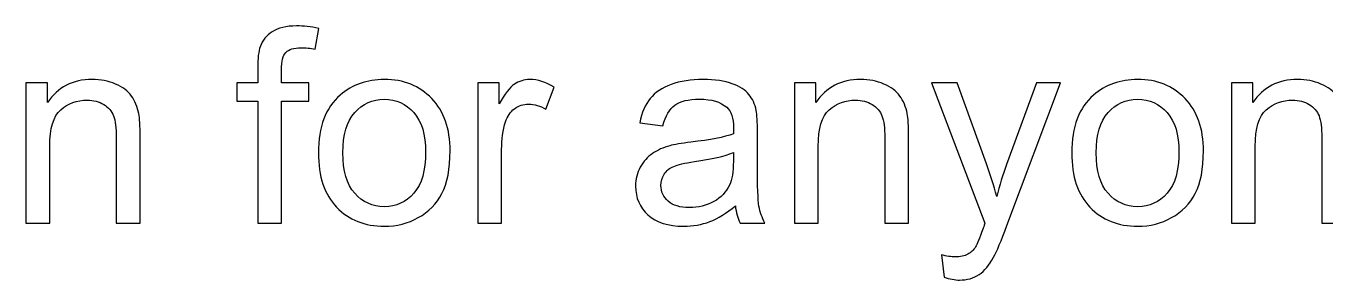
# Model space of a CAD drawing. Header units: centimetres. Extents: x -24.8 to 34.2, y -10 to 25.5.
# Drawn here: x 2.735 to 6.793, y 2.921 to 3.716 of the extents above; entities that cross this region are included whole.
import ezdxf

# ---------------------------------------------------------------- set-up
doc = ezdxf.new("R2010")
doc.units = ezdxf.units.CM
doc.header["$MEASUREMENT"] = 0
doc.layers.add('Layer 1', color=7, linetype='Continuous')

msp = doc.modelspace()

# ---------------------------------------------------------------- linework, layer by layer
at = {"layer": 'Layer 1', "color": 250}
for points, knots in [([(3.45878, 3.09947), (3.45878, 3.09947), (3.45878, 3.48061), (3.45878, 3.48061), (3.45878, 3.48061), (3.45878, 3.48061), (3.39316, 3.48061), (3.39316, 3.48061), (3.39316, 3.48061), (3.39316, 3.48061), (3.39316, 3.53846), (3.39316, 3.53846), (3.39316, 3.53846), (3.39316, 3.53846), (3.45878, 3.53846), (3.45878, 3.53846), (3.45878, 3.53846), (3.45878, 3.53846), (3.45878, 3.58517), (3.45878, 3.58517), (3.45878, 3.58517), (3.45878, 3.61466), (3.46146, 3.63668), (3.46668, 3.65093), (3.46668, 3.65093), (3.47388, 3.67026), (3.48644, 3.68592), (3.5045, 3.69792), (3.5045, 3.69792), (3.52256, 3.70991), (3.54782, 3.71584), (3.58042, 3.71584), (3.58042, 3.71584), (3.6013, 3.71584), (3.62444, 3.71344), (3.64984, 3.70836), (3.64984, 3.70836), (3.64984, 3.70836), (3.63869, 3.64345), (3.63869, 3.64345), (3.63869, 3.64345), (3.62331, 3.64627), (3.60864, 3.64768), (3.59481, 3.64768), (3.59481, 3.64768), (3.57223, 3.64768), (3.55629, 3.64288), (3.54697, 3.63315), (3.54697, 3.63315), (3.53752, 3.62355), (3.53286, 3.60549), (3.53286, 3.57896), (3.53286, 3.57896), (3.53286, 3.57896), (3.53286, 3.53846), (3.53286, 3.53846), (3.53286, 3.53846), (3.53286, 3.53846), (3.61837, 3.53846), (3.61837, 3.53846), (3.61837, 3.53846), (3.61837, 3.53846), (3.61837, 3.48061), (3.61837, 3.48061), (3.61837, 3.48061), (3.61837, 3.48061), (3.53286, 3.48061), (3.53286, 3.48061), (3.53286, 3.48061), (3.53286, 3.48061), (3.53286, 3.09947), (3.53286, 3.09947), (3.53286, 3.09947), (3.53286, 3.09947), (3.45878, 3.09947), (3.45878, 3.09947)], [0, 0, 0, 0, 0.0526316, 0.0526316, 0.0526316, 0.0526316, 0.1052632, 0.1052632, 0.1052632, 0.1052632, 0.1578947, 0.1578947, 0.1578947, 0.1578947, 0.2105263, 0.2105263, 0.2105263, 0.2105263, 0.2631579, 0.2631579, 0.2631579, 0.2631579, 0.3157895, 0.3157895, 0.3157895, 0.3157895, 0.3684211, 0.3684211, 0.3684211, 0.3684211, 0.4210526, 0.4210526, 0.4210526, 0.4210526, 0.4736842, 0.4736842, 0.4736842, 0.4736842, 0.5263158, 0.5263158, 0.5263158, 0.5263158, 0.5789474, 0.5789474, 0.5789474, 0.5789474, 0.6315789, 0.6315789, 0.6315789, 0.6315789, 0.6842105, 0.6842105, 0.6842105, 0.6842105, 0.7368421, 0.7368421, 0.7368421, 0.7368421, 0.7894737, 0.7894737, 0.7894737, 0.7894737, 0.8421053, 0.8421053, 0.8421053, 0.8421053, 0.8947368, 0.8947368, 0.8947368, 0.8947368, 0.9473684, 0.9473684, 0.9473684, 0.9473684, 1, 1, 1, 1]), ([(2.73503, 3.09947), (2.73503, 3.09947), (2.73503, 3.53846), (2.73503, 3.53846), (2.73503, 3.53846), (2.73503, 3.53846), (2.80192, 3.53846), (2.80192, 3.53846), (2.80192, 3.53846), (2.80192, 3.53846), (2.80192, 3.47609), (2.80192, 3.47609), (2.80192, 3.47609), (2.83423, 3.52435), (2.8808, 3.54848), (2.94161, 3.54848), (2.94161, 3.54848), (2.96814, 3.54848), (2.99241, 3.54368), (3.01457, 3.53423), (3.01457, 3.53423), (3.03686, 3.52463), (3.05337, 3.51222), (3.06438, 3.49669), (3.06438, 3.49669), (3.07553, 3.48131), (3.08315, 3.46297), (3.08766, 3.4418), (3.08766, 3.4418), (3.09034, 3.42797), (3.09176, 3.40384), (3.09176, 3.36941), (3.09176, 3.36941), (3.09176, 3.36941), (3.09176, 3.09947), (3.09176, 3.09947), (3.09176, 3.09947), (3.09176, 3.09947), (3.01725, 3.09947), (3.01725, 3.09947), (3.01725, 3.09947), (3.01725, 3.09947), (3.01725, 3.36659), (3.01725, 3.36659), (3.01725, 3.36659), (3.01725, 3.39679), (3.01443, 3.41951), (3.00864, 3.43461), (3.00864, 3.43461), (3.00286, 3.44956), (2.99256, 3.46156), (2.97788, 3.47045), (2.97788, 3.47045), (2.96306, 3.47948), (2.94585, 3.48399), (2.92595, 3.48399), (2.92595, 3.48399), (2.8942, 3.48399), (2.86697, 3.47383), (2.84383, 3.4538), (2.84383, 3.4538), (2.82082, 3.43362), (2.80939, 3.39552), (2.80939, 3.33922), (2.80939, 3.33922), (2.80939, 3.33922), (2.80939, 3.09947), (2.80939, 3.09947), (2.80939, 3.09947), (2.80939, 3.09947), (2.73503, 3.09947), (2.73503, 3.09947)], [0, 0, 0, 0, 0.0555556, 0.0555556, 0.0555556, 0.0555556, 0.1111111, 0.1111111, 0.1111111, 0.1111111, 0.1666667, 0.1666667, 0.1666667, 0.1666667, 0.2222222, 0.2222222, 0.2222222, 0.2222222, 0.2777778, 0.2777778, 0.2777778, 0.2777778, 0.3333333, 0.3333333, 0.3333333, 0.3333333, 0.3888889, 0.3888889, 0.3888889, 0.3888889, 0.4444444, 0.4444444, 0.4444444, 0.4444444, 0.5, 0.5, 0.5, 0.5, 0.5555556, 0.5555556, 0.5555556, 0.5555556, 0.6111111, 0.6111111, 0.6111111, 0.6111111, 0.6666667, 0.6666667, 0.6666667, 0.6666667, 0.7222222, 0.7222222, 0.7222222, 0.7222222, 0.7777778, 0.7777778, 0.7777778, 0.7777778, 0.8333333, 0.8333333, 0.8333333, 0.8333333, 0.8888889, 0.8888889, 0.8888889, 0.8888889, 0.9444444, 0.9444444, 0.9444444, 0.9444444, 1, 1, 1, 1]), ([(3.64857, 3.31904), (3.64857, 3.40032), (3.67115, 3.46057), (3.71644, 3.49966), (3.71644, 3.49966), (3.75412, 3.53211), (3.80012, 3.54848), (3.85445, 3.54848), (3.85445, 3.54848), (3.91485, 3.54848), (3.96423, 3.52873), (4.00247, 3.48907), (4.00247, 3.48907), (4.04086, 3.44956), (4.05991, 3.39495), (4.05991, 3.32525), (4.05991, 3.32525), (4.05991, 3.26866), (4.05144, 3.22421), (4.03451, 3.1919), (4.03451, 3.1919), (4.01757, 3.15944), (3.99288, 3.13432), (3.96057, 3.1164), (3.96057, 3.1164), (3.92811, 3.09848), (3.89283, 3.08959), (3.85445, 3.08959), (3.85445, 3.08959), (3.79307, 3.08959), (3.7434, 3.10921), (3.70544, 3.14872), (3.70544, 3.14872), (3.66748, 3.18809), (3.64857, 3.24481), (3.64857, 3.31904)], [0, 0, 0, 0, 0.1111111, 0.1111111, 0.1111111, 0.1111111, 0.2222222, 0.2222222, 0.2222222, 0.2222222, 0.3333333, 0.3333333, 0.3333333, 0.3333333, 0.4444444, 0.4444444, 0.4444444, 0.4444444, 0.5555556, 0.5555556, 0.5555556, 0.5555556, 0.6666667, 0.6666667, 0.6666667, 0.6666667, 0.7777778, 0.7777778, 0.7777778, 0.7777778, 0.8888889, 0.8888889, 0.8888889, 0.8888889, 1, 1, 1, 1]), ([(4.1464, 3.09947), (4.1464, 3.09947), (4.1464, 3.53846), (4.1464, 3.53846), (4.1464, 3.53846), (4.1464, 3.53846), (4.21329, 3.53846), (4.21329, 3.53846), (4.21329, 3.53846), (4.21329, 3.53846), (4.21329, 3.472), (4.21329, 3.472), (4.21329, 3.472), (4.23036, 3.50304), (4.24617, 3.52365), (4.2607, 3.53352), (4.2607, 3.53352), (4.2751, 3.5434), (4.29104, 3.54848), (4.3084, 3.54848), (4.3084, 3.54848), (4.33351, 3.54848), (4.35891, 3.54044), (4.38488, 3.52449), (4.38488, 3.52449), (4.38488, 3.52449), (4.3592, 3.45535), (4.3592, 3.45535), (4.3592, 3.45535), (4.34113, 3.46621), (4.32293, 3.47158), (4.30473, 3.47158), (4.30473, 3.47158), (4.28836, 3.47158), (4.27383, 3.46664), (4.26084, 3.4569), (4.26084, 3.4569), (4.24786, 3.44702), (4.23869, 3.43348), (4.23319, 3.41612), (4.23319, 3.41612), (4.22486, 3.38973), (4.22077, 3.36081), (4.22077, 3.32934), (4.22077, 3.32934), (4.22077, 3.32934), (4.22077, 3.09947), (4.22077, 3.09947), (4.22077, 3.09947), (4.22077, 3.09947), (4.1464, 3.09947), (4.1464, 3.09947)], [0, 0, 0, 0, 0.0769231, 0.0769231, 0.0769231, 0.0769231, 0.1538462, 0.1538462, 0.1538462, 0.1538462, 0.2307692, 0.2307692, 0.2307692, 0.2307692, 0.3076923, 0.3076923, 0.3076923, 0.3076923, 0.3846154, 0.3846154, 0.3846154, 0.3846154, 0.4615385, 0.4615385, 0.4615385, 0.4615385, 0.5384615, 0.5384615, 0.5384615, 0.5384615, 0.6153846, 0.6153846, 0.6153846, 0.6153846, 0.6923077, 0.6923077, 0.6923077, 0.6923077, 0.7692308, 0.7692308, 0.7692308, 0.7692308, 0.8461538, 0.8461538, 0.8461538, 0.8461538, 0.9230769, 0.9230769, 0.9230769, 0.9230769, 1, 1, 1, 1]), ([(4.95087, 3.15366), (4.92322, 3.13023), (4.89669, 3.11372), (4.87129, 3.10399), (4.87129, 3.10399), (4.84575, 3.09439), (4.81837, 3.08959), (4.78916, 3.08959), (4.78916, 3.08959), (4.7409, 3.08959), (4.70393, 3.1013), (4.67797, 3.12487), (4.67797, 3.12487), (4.65214, 3.14844), (4.63916, 3.17863), (4.63916, 3.21518), (4.63916, 3.21518), (4.63916, 3.23677), (4.64396, 3.25638), (4.65384, 3.27416), (4.65384, 3.27416), (4.66357, 3.29194), (4.67641, 3.3062), (4.69222, 3.31692), (4.69222, 3.31692), (4.70816, 3.32764), (4.72594, 3.33583), (4.74584, 3.34133), (4.74584, 3.34133), (4.76037, 3.34514), (4.78239, 3.34895), (4.81188, 3.35248), (4.81188, 3.35248), (4.87199, 3.35968), (4.9163, 3.36814), (4.94466, 3.37816), (4.94466, 3.37816), (4.94495, 3.38832), (4.94509, 3.39481), (4.94509, 3.39749), (4.94509, 3.39749), (4.94509, 3.42783), (4.93803, 3.44928), (4.92392, 3.46156), (4.92392, 3.46156), (4.90501, 3.47849), (4.87665, 3.48682), (4.83925, 3.48682), (4.83925, 3.48682), (4.80426, 3.48682), (4.77844, 3.48075), (4.76164, 3.46847), (4.76164, 3.46847), (4.74499, 3.4562), (4.73272, 3.43447), (4.72467, 3.40328), (4.72467, 3.40328), (4.72467, 3.40328), (4.652, 3.4133), (4.652, 3.4133), (4.652, 3.4133), (4.65863, 3.44434), (4.6695, 3.4696), (4.6846, 3.48865), (4.6846, 3.48865), (4.6997, 3.50784), (4.72171, 3.52266), (4.75036, 3.53296), (4.75036, 3.53296), (4.779, 3.54326), (4.81216, 3.54848), (4.84998, 3.54848), (4.84998, 3.54848), (4.88751, 3.54848), (4.91785, 3.54397), (4.94128, 3.53522), (4.94128, 3.53522), (4.9647, 3.52633), (4.98192, 3.51532), (4.99306, 3.50192), (4.99306, 3.50192), (5.00407, 3.48851), (5.01169, 3.47172), (5.01621, 3.45126), (5.01621, 3.45126), (5.01861, 3.43856), (5.01988, 3.4157), (5.01988, 3.38268), (5.01988, 3.38268), (5.01988, 3.38268), (5.01988, 3.28348), (5.01988, 3.28348), (5.01988, 3.28348), (5.01988, 3.21419), (5.02143, 3.17045), (5.02467, 3.15225), (5.02467, 3.15225), (5.02778, 3.1339), (5.03413, 3.11626), (5.04344, 3.09947), (5.04344, 3.09947), (5.04344, 3.09947), (4.96569, 3.09947), (4.96569, 3.09947), (4.96569, 3.09947), (4.95807, 3.11485), (4.95299, 3.13291), (4.95087, 3.15366)], [0, 0, 0, 0, 0.037037, 0.037037, 0.037037, 0.037037, 0.0740741, 0.0740741, 0.0740741, 0.0740741, 0.1111111, 0.1111111, 0.1111111, 0.1111111, 0.1481481, 0.1481481, 0.1481481, 0.1481481, 0.1851852, 0.1851852, 0.1851852, 0.1851852, 0.2222222, 0.2222222, 0.2222222, 0.2222222, 0.2592593, 0.2592593, 0.2592593, 0.2592593, 0.2962963, 0.2962963, 0.2962963, 0.2962963, 0.3333333, 0.3333333, 0.3333333, 0.3333333, 0.3703704, 0.3703704, 0.3703704, 0.3703704, 0.4074074, 0.4074074, 0.4074074, 0.4074074, 0.4444444, 0.4444444, 0.4444444, 0.4444444, 0.4814815, 0.4814815, 0.4814815, 0.4814815, 0.5185185, 0.5185185, 0.5185185, 0.5185185, 0.5555556, 0.5555556, 0.5555556, 0.5555556, 0.5925926, 0.5925926, 0.5925926, 0.5925926, 0.6296296, 0.6296296, 0.6296296, 0.6296296, 0.6666667, 0.6666667, 0.6666667, 0.6666667, 0.7037037, 0.7037037, 0.7037037, 0.7037037, 0.7407407, 0.7407407, 0.7407407, 0.7407407, 0.7777778, 0.7777778, 0.7777778, 0.7777778, 0.8148148, 0.8148148, 0.8148148, 0.8148148, 0.8518519, 0.8518519, 0.8518519, 0.8518519, 0.8888889, 0.8888889, 0.8888889, 0.8888889, 0.9259259, 0.9259259, 0.9259259, 0.9259259, 0.962963, 0.962963, 0.962963, 0.962963, 1, 1, 1, 1]), ([(5.1353, 3.09947), (5.1353, 3.09947), (5.1353, 3.53846), (5.1353, 3.53846), (5.1353, 3.53846), (5.1353, 3.53846), (5.20219, 3.53846), (5.20219, 3.53846), (5.20219, 3.53846), (5.20219, 3.53846), (5.20219, 3.47609), (5.20219, 3.47609), (5.20219, 3.47609), (5.2345, 3.52435), (5.28107, 3.54848), (5.34188, 3.54848), (5.34188, 3.54848), (5.36841, 3.54848), (5.39268, 3.54368), (5.41484, 3.53423), (5.41484, 3.53423), (5.43713, 3.52463), (5.45364, 3.51222), (5.46465, 3.49669), (5.46465, 3.49669), (5.4758, 3.48131), (5.48342, 3.46297), (5.48793, 3.4418), (5.48793, 3.4418), (5.49061, 3.42797), (5.49203, 3.40384), (5.49203, 3.36941), (5.49203, 3.36941), (5.49203, 3.36941), (5.49203, 3.09947), (5.49203, 3.09947), (5.49203, 3.09947), (5.49203, 3.09947), (5.41752, 3.09947), (5.41752, 3.09947), (5.41752, 3.09947), (5.41752, 3.09947), (5.41752, 3.36659), (5.41752, 3.36659), (5.41752, 3.36659), (5.41752, 3.39679), (5.4147, 3.41951), (5.40891, 3.43461), (5.40891, 3.43461), (5.40313, 3.44956), (5.39283, 3.46156), (5.37815, 3.47045), (5.37815, 3.47045), (5.36333, 3.47948), (5.34612, 3.48399), (5.32622, 3.48399), (5.32622, 3.48399), (5.29447, 3.48399), (5.26724, 3.47383), (5.2441, 3.4538), (5.2441, 3.4538), (5.22109, 3.43362), (5.20966, 3.39552), (5.20966, 3.33922), (5.20966, 3.33922), (5.20966, 3.33922), (5.20966, 3.09947), (5.20966, 3.09947), (5.20966, 3.09947), (5.20966, 3.09947), (5.1353, 3.09947), (5.1353, 3.09947)], [0, 0, 0, 0, 0.0555556, 0.0555556, 0.0555556, 0.0555556, 0.1111111, 0.1111111, 0.1111111, 0.1111111, 0.1666667, 0.1666667, 0.1666667, 0.1666667, 0.2222222, 0.2222222, 0.2222222, 0.2222222, 0.2777778, 0.2777778, 0.2777778, 0.2777778, 0.3333333, 0.3333333, 0.3333333, 0.3333333, 0.3888889, 0.3888889, 0.3888889, 0.3888889, 0.4444444, 0.4444444, 0.4444444, 0.4444444, 0.5, 0.5, 0.5, 0.5, 0.5555556, 0.5555556, 0.5555556, 0.5555556, 0.6111111, 0.6111111, 0.6111111, 0.6111111, 0.6666667, 0.6666667, 0.6666667, 0.6666667, 0.7222222, 0.7222222, 0.7222222, 0.7222222, 0.7777778, 0.7777778, 0.7777778, 0.7777778, 0.8333333, 0.8333333, 0.8333333, 0.8333333, 0.8888889, 0.8888889, 0.8888889, 0.8888889, 0.9444444, 0.9444444, 0.9444444, 0.9444444, 1, 1, 1, 1]), ([(5.60279, 2.93042), (5.60279, 2.93042), (5.59447, 3.00027), (5.59447, 3.00027), (5.59447, 3.00027), (5.61084, 2.9959), (5.62495, 2.99364), (5.63708, 2.99364), (5.63708, 2.99364), (5.65359, 2.99364), (5.66686, 2.99646), (5.67673, 3.00196), (5.67673, 3.00196), (5.68675, 3.00747), (5.6948, 3.01509), (5.70115, 3.02511), (5.70115, 3.02511), (5.70594, 3.03244), (5.71342, 3.05093), (5.72387, 3.08042), (5.72387, 3.08042), (5.72528, 3.08465), (5.72753, 3.09058), (5.7305, 3.09862), (5.7305, 3.09862), (5.7305, 3.09862), (5.56399, 3.53846), (5.56399, 3.53846), (5.56399, 3.53846), (5.56399, 3.53846), (5.64414, 3.53846), (5.64414, 3.53846), (5.64414, 3.53846), (5.64414, 3.53846), (5.73558, 3.28432), (5.73558, 3.28432), (5.73558, 3.28432), (5.74729, 3.25201), (5.75801, 3.21814), (5.76733, 3.18258), (5.76733, 3.18258), (5.77593, 3.21673), (5.78609, 3.25003), (5.79795, 3.28263), (5.79795, 3.28263), (5.79795, 3.28263), (5.89179, 3.53846), (5.89179, 3.53846), (5.89179, 3.53846), (5.89179, 3.53846), (5.96615, 3.53846), (5.96615, 3.53846), (5.96615, 3.53846), (5.96615, 3.53846), (5.79922, 3.09199), (5.79922, 3.09199), (5.79922, 3.09199), (5.7813, 3.04373), (5.76733, 3.01057), (5.75745, 2.99237), (5.75745, 2.99237), (5.74419, 2.96781), (5.72909, 2.94989), (5.71201, 2.93846), (5.71201, 2.93846), (5.6948, 2.92703), (5.67448, 2.92125), (5.65077, 2.92125), (5.65077, 2.92125), (5.63638, 2.92125), (5.62043, 2.92435), (5.60279, 2.93042)], [0, 0, 0, 0, 0.0555556, 0.0555556, 0.0555556, 0.0555556, 0.1111111, 0.1111111, 0.1111111, 0.1111111, 0.1666667, 0.1666667, 0.1666667, 0.1666667, 0.2222222, 0.2222222, 0.2222222, 0.2222222, 0.2777778, 0.2777778, 0.2777778, 0.2777778, 0.3333333, 0.3333333, 0.3333333, 0.3333333, 0.3888889, 0.3888889, 0.3888889, 0.3888889, 0.4444444, 0.4444444, 0.4444444, 0.4444444, 0.5, 0.5, 0.5, 0.5, 0.5555556, 0.5555556, 0.5555556, 0.5555556, 0.6111111, 0.6111111, 0.6111111, 0.6111111, 0.6666667, 0.6666667, 0.6666667, 0.6666667, 0.7222222, 0.7222222, 0.7222222, 0.7222222, 0.7777778, 0.7777778, 0.7777778, 0.7777778, 0.8333333, 0.8333333, 0.8333333, 0.8333333, 0.8888889, 0.8888889, 0.8888889, 0.8888889, 0.9444444, 0.9444444, 0.9444444, 0.9444444, 1, 1, 1, 1]), ([(6.00171, 3.31904), (6.00171, 3.40032), (6.02429, 3.46057), (6.06958, 3.49966), (6.06958, 3.49966), (6.10726, 3.53211), (6.15326, 3.54848), (6.20759, 3.54848), (6.20759, 3.54848), (6.26799, 3.54848), (6.31737, 3.52873), (6.35561, 3.48907), (6.35561, 3.48907), (6.394, 3.44956), (6.41305, 3.39495), (6.41305, 3.32525), (6.41305, 3.32525), (6.41305, 3.26866), (6.40458, 3.22421), (6.38765, 3.1919), (6.38765, 3.1919), (6.37071, 3.15944), (6.34602, 3.13432), (6.31371, 3.1164), (6.31371, 3.1164), (6.28125, 3.09848), (6.24597, 3.08959), (6.20759, 3.08959), (6.20759, 3.08959), (6.14621, 3.08959), (6.09654, 3.10921), (6.05858, 3.14872), (6.05858, 3.14872), (6.02062, 3.18809), (6.00171, 3.24481), (6.00171, 3.31904)], [0, 0, 0, 0, 0.1111111, 0.1111111, 0.1111111, 0.1111111, 0.2222222, 0.2222222, 0.2222222, 0.2222222, 0.3333333, 0.3333333, 0.3333333, 0.3333333, 0.4444444, 0.4444444, 0.4444444, 0.4444444, 0.5555556, 0.5555556, 0.5555556, 0.5555556, 0.6666667, 0.6666667, 0.6666667, 0.6666667, 0.7777778, 0.7777778, 0.7777778, 0.7777778, 0.8888889, 0.8888889, 0.8888889, 0.8888889, 1, 1, 1, 1]), ([(6.50039, 3.09947), (6.50039, 3.09947), (6.50039, 3.53846), (6.50039, 3.53846), (6.50039, 3.53846), (6.50039, 3.53846), (6.56728, 3.53846), (6.56728, 3.53846), (6.56728, 3.53846), (6.56728, 3.53846), (6.56728, 3.47609), (6.56728, 3.47609), (6.56728, 3.47609), (6.59959, 3.52435), (6.64616, 3.54848), (6.70697, 3.54848), (6.70697, 3.54848), (6.7335, 3.54848), (6.75777, 3.54368), (6.77993, 3.53423), (6.77993, 3.53423), (6.80222, 3.52463), (6.81873, 3.51222), (6.82974, 3.49669), (6.82974, 3.49669), (6.84089, 3.48131), (6.84851, 3.46297), (6.85302, 3.4418), (6.85302, 3.4418), (6.8557, 3.42797), (6.85712, 3.40384), (6.85712, 3.36941), (6.85712, 3.36941), (6.85712, 3.36941), (6.85712, 3.09947), (6.85712, 3.09947), (6.85712, 3.09947), (6.85712, 3.09947), (6.78261, 3.09947), (6.78261, 3.09947), (6.78261, 3.09947), (6.78261, 3.09947), (6.78261, 3.36659), (6.78261, 3.36659), (6.78261, 3.36659), (6.78261, 3.39679), (6.77979, 3.41951), (6.774, 3.43461), (6.774, 3.43461), (6.76822, 3.44956), (6.75792, 3.46156), (6.74324, 3.47045), (6.74324, 3.47045), (6.72842, 3.47948), (6.71121, 3.48399), (6.69131, 3.48399), (6.69131, 3.48399), (6.65956, 3.48399), (6.63233, 3.47383), (6.60919, 3.4538), (6.60919, 3.4538), (6.58618, 3.43362), (6.57475, 3.39552), (6.57475, 3.33922), (6.57475, 3.33922), (6.57475, 3.33922), (6.57475, 3.09947), (6.57475, 3.09947), (6.57475, 3.09947), (6.57475, 3.09947), (6.50039, 3.09947), (6.50039, 3.09947)], [0, 0, 0, 0, 0.0555556, 0.0555556, 0.0555556, 0.0555556, 0.1111111, 0.1111111, 0.1111111, 0.1111111, 0.1666667, 0.1666667, 0.1666667, 0.1666667, 0.2222222, 0.2222222, 0.2222222, 0.2222222, 0.2777778, 0.2777778, 0.2777778, 0.2777778, 0.3333333, 0.3333333, 0.3333333, 0.3333333, 0.3888889, 0.3888889, 0.3888889, 0.3888889, 0.4444444, 0.4444444, 0.4444444, 0.4444444, 0.5, 0.5, 0.5, 0.5, 0.5555556, 0.5555556, 0.5555556, 0.5555556, 0.6111111, 0.6111111, 0.6111111, 0.6111111, 0.6666667, 0.6666667, 0.6666667, 0.6666667, 0.7222222, 0.7222222, 0.7222222, 0.7222222, 0.7777778, 0.7777778, 0.7777778, 0.7777778, 0.8333333, 0.8333333, 0.8333333, 0.8333333, 0.8888889, 0.8888889, 0.8888889, 0.8888889, 0.9444444, 0.9444444, 0.9444444, 0.9444444, 1, 1, 1, 1]), ([(3.72505, 3.31904), (3.72505, 3.26273), (3.73733, 3.22068), (3.76188, 3.19274), (3.76188, 3.19274), (3.78644, 3.16466), (3.81734, 3.15069), (3.85445, 3.15069), (3.85445, 3.15069), (3.89142, 3.15069), (3.92218, 3.1648), (3.94674, 3.19288), (3.94674, 3.19288), (3.97115, 3.22097), (3.98342, 3.26386), (3.98342, 3.32144), (3.98342, 3.32144), (3.98342, 3.37576), (3.97115, 3.41697), (3.94645, 3.44491), (3.94645, 3.44491), (3.92176, 3.47285), (3.89114, 3.48682), (3.85445, 3.48682), (3.85445, 3.48682), (3.81734, 3.48682), (3.78644, 3.47285), (3.76188, 3.44505), (3.76188, 3.44505), (3.73733, 3.41725), (3.72505, 3.3752), (3.72505, 3.31904)], [0, 0, 0, 0, 0.125, 0.125, 0.125, 0.125, 0.25, 0.25, 0.25, 0.25, 0.375, 0.375, 0.375, 0.375, 0.5, 0.5, 0.5, 0.5, 0.625, 0.625, 0.625, 0.625, 0.75, 0.75, 0.75, 0.75, 0.875, 0.875, 0.875, 0.875, 1, 1, 1, 1]), ([(6.07819, 3.31904), (6.07819, 3.26273), (6.09047, 3.22068), (6.11502, 3.19274), (6.11502, 3.19274), (6.13958, 3.16466), (6.17048, 3.15069), (6.20759, 3.15069), (6.20759, 3.15069), (6.24456, 3.15069), (6.27532, 3.1648), (6.29988, 3.19288), (6.29988, 3.19288), (6.32429, 3.22097), (6.33656, 3.26386), (6.33656, 3.32144), (6.33656, 3.32144), (6.33656, 3.37576), (6.32429, 3.41697), (6.29959, 3.44491), (6.29959, 3.44491), (6.2749, 3.47285), (6.24428, 3.48682), (6.20759, 3.48682), (6.20759, 3.48682), (6.17048, 3.48682), (6.13958, 3.47285), (6.11502, 3.44505), (6.11502, 3.44505), (6.09047, 3.41725), (6.07819, 3.3752), (6.07819, 3.31904)], [0, 0, 0, 0, 0.125, 0.125, 0.125, 0.125, 0.25, 0.25, 0.25, 0.25, 0.375, 0.375, 0.375, 0.375, 0.5, 0.5, 0.5, 0.5, 0.625, 0.625, 0.625, 0.625, 0.75, 0.75, 0.75, 0.75, 0.875, 0.875, 0.875, 0.875, 1, 1, 1, 1]), ([(4.94466, 3.31988), (4.91757, 3.30874), (4.87707, 3.29942), (4.82317, 3.29166), (4.82317, 3.29166), (4.79255, 3.28729), (4.77082, 3.28235), (4.75826, 3.27685), (4.75826, 3.27685), (4.74556, 3.27134), (4.73568, 3.2633), (4.72891, 3.25257), (4.72891, 3.25257), (4.72199, 3.24199), (4.71846, 3.23028), (4.71846, 3.2173), (4.71846, 3.2173), (4.71846, 3.1974), (4.72608, 3.18089), (4.74104, 3.16763), (4.74104, 3.16763), (4.756, 3.1545), (4.77801, 3.14787), (4.80694, 3.14787), (4.80694, 3.14787), (4.83559, 3.14787), (4.86113, 3.15408), (4.88342, 3.16664), (4.88342, 3.16664), (4.90572, 3.1792), (4.92223, 3.19641), (4.93267, 3.21814), (4.93267, 3.21814), (4.94071, 3.23494), (4.94466, 3.25977), (4.94466, 3.29251), (4.94466, 3.29251), (4.94466, 3.29251), (4.94466, 3.31988), (4.94466, 3.31988)], [0, 0, 0, 0, 0.1, 0.1, 0.1, 0.1, 0.2, 0.2, 0.2, 0.2, 0.3, 0.3, 0.3, 0.3, 0.4, 0.4, 0.4, 0.4, 0.5, 0.5, 0.5, 0.5, 0.6, 0.6, 0.6, 0.6, 0.7, 0.7, 0.7, 0.7, 0.8, 0.8, 0.8, 0.8, 0.9, 0.9, 0.9, 0.9, 1, 1, 1, 1])]:
    msp.add_open_spline(points, degree=3, knots=knots, dxfattribs=at)

doc.saveas('drawing.dxf')
